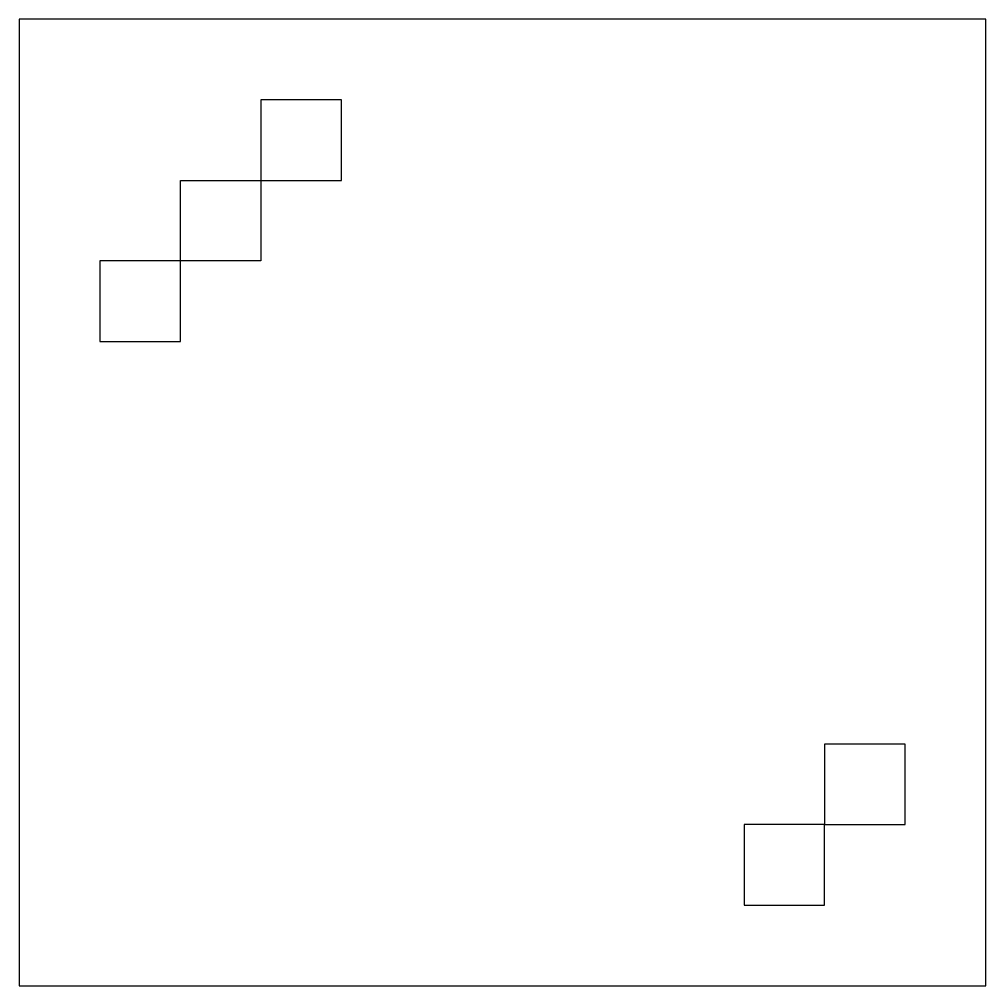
# Model space of a CAD drawing. Header units: millimetres. Extents: x 0 to 78, y 0 to 78.
import ezdxf

# ---------------------------------------------------------------- set-up
doc = ezdxf.new("R2010")
doc.units = ezdxf.units.MM

msp = doc.modelspace()

# ---------------------------------------------------------------- linework, layer by layer
for points in [[(0, 0), (78, 0), (78, 78), (0, 78)], [(19.5, 65), (26, 65), (26, 71.5), (19.5, 71.5)], [(13, 65), (19.5, 65), (19.5, 58.5), (13, 58.5)], [(13, 58.5), (6.5, 58.5), (6.5, 52), (13, 52)], [(65, 13), (71.5, 13), (71.5, 19.5), (65, 19.5)], [(65, 13), (58.5, 13), (58.5, 6.5), (65, 6.5)]]:
    msp.add_lwpolyline(points, close=True)

doc.saveas('drawing.dxf')
